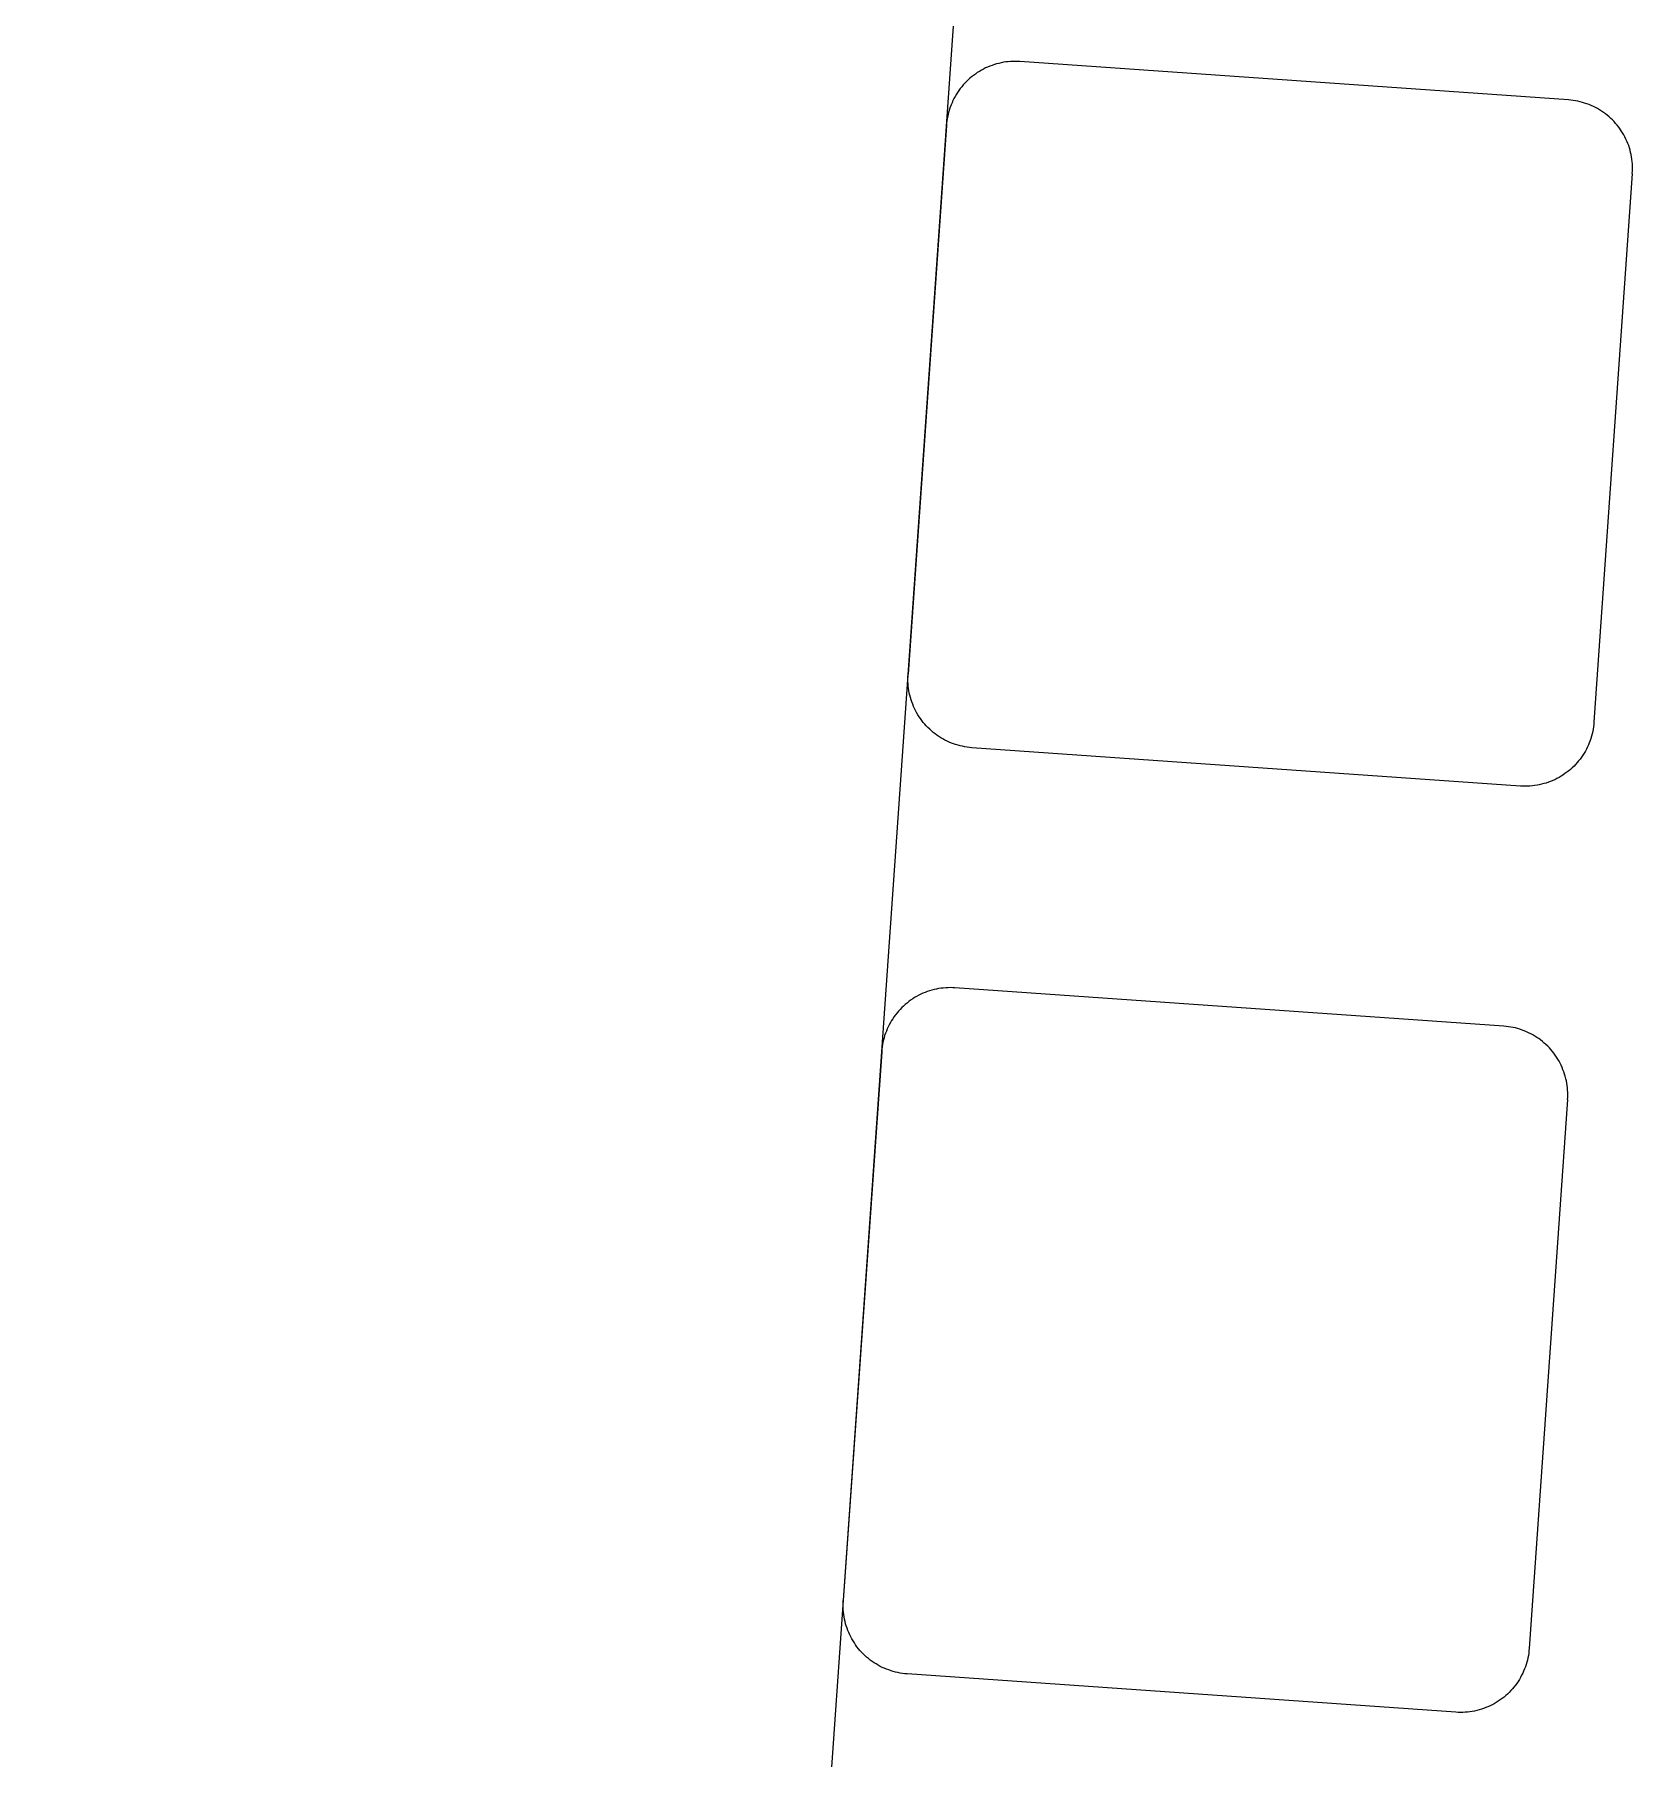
# Model space of a CAD drawing. Header units: millimetres. Extents: x -92 to 3826, y 8 to 2374.
# Drawn here: x 1374.9 to 1467.8, y 1876 to 1976.2 of the extents above; entities that cross this region are included whole.
import ezdxf

# ---------------------------------------------------------------- set-up
doc = ezdxf.new("R2010")
doc.units = ezdxf.units.MM
doc.layers.add('ZANO_R', color=7, linetype='Continuous', lineweight=0)

msp = doc.modelspace()

# ---------------------------------------------------------------- linework, layer by layer
at = {"layer": 'ZANO_R'}
for p, q in [((1429.2, 1989.21), (1374.88, 1212.47)), ((1430.33, 1974.32), (1430.21, 1974.27)), ((1430.46, 1974.38), (1430.33, 1974.32)), ((1430.59, 1974.42), (1430.46, 1974.38)), ((1430.72, 1974.47), (1430.59, 1974.42)), ((1430.85, 1974.51), (1430.72, 1974.47)), ((1430.98, 1974.54), (1430.85, 1974.51)), ((1431.11, 1974.57), (1430.98, 1974.54)), ((1431.25, 1974.6), (1431.11, 1974.57)), ((1431.38, 1974.62), (1431.25, 1974.6)), ((1431.52, 1974.63), (1431.38, 1974.62)), ((1431.66, 1974.64), (1431.52, 1974.63)), ((1431.79, 1974.65), (1431.66, 1974.64)), ((1431.93, 1974.65), (1431.79, 1974.65)), ((1432.07, 1974.65), (1431.93, 1974.65)), ((1432.2, 1974.64), (1432.07, 1974.65)), ((1464.12, 1972.41), (1432.2, 1974.64)), ((1428.91, 1973.29), (1428.82, 1973.18)), ((1429, 1973.39), (1428.91, 1973.29)), ((1429.1, 1973.49), (1429, 1973.39)), ((1429.2, 1973.58), (1429.1, 1973.49)), ((1429.3, 1973.67), (1429.2, 1973.58)), ((1429.4, 1973.76), (1429.3, 1973.67)), ((1429.51, 1973.84), (1429.4, 1973.76)), ((1429.62, 1973.92), (1429.51, 1973.84)), ((1429.73, 1974), (1429.62, 1973.92)), ((1429.85, 1974.07), (1429.73, 1974)), ((1429.97, 1974.14), (1429.85, 1974.07)), ((1430.09, 1974.21), (1429.97, 1974.14)), ((1430.21, 1974.27), (1430.09, 1974.21)), ((1428.31, 1972.38), (1428.26, 1972.25)), ((1428.37, 1972.5), (1428.31, 1972.38)), ((1428.44, 1972.62), (1428.37, 1972.5)), ((1428.51, 1972.74), (1428.44, 1972.62)), ((1428.58, 1972.85), (1428.51, 1972.74)), ((1428.66, 1972.97), (1428.58, 1972.85)), ((1428.74, 1973.08), (1428.66, 1972.97)), ((1428.82, 1973.18), (1428.74, 1973.08)), ((1464.26, 1972.4), (1464.12, 1972.41)), ((1464.4, 1972.38), (1464.26, 1972.4)), ((1464.53, 1972.36), (1464.4, 1972.38)), ((1464.66, 1972.34), (1464.53, 1972.36)), ((1464.8, 1972.31), (1464.66, 1972.34)), ((1464.93, 1972.27), (1464.8, 1972.31)), ((1427.98, 1971.34), (1427.96, 1971.2)), ((1428.01, 1971.47), (1427.98, 1971.34)), ((1428.04, 1971.61), (1428.01, 1971.47)), ((1428.07, 1971.74), (1428.04, 1971.61)), ((1428.11, 1971.87), (1428.07, 1971.74)), ((1428.16, 1972), (1428.11, 1971.87)), ((1428.2, 1972.13), (1428.16, 1972)), ((1428.26, 1972.25), (1428.2, 1972.13)), ((1465.06, 1972.23), (1464.93, 1972.27)), ((1465.19, 1972.19), (1465.06, 1972.23)), ((1465.32, 1972.14), (1465.19, 1972.19)), ((1465.44, 1972.09), (1465.32, 1972.14)), ((1465.57, 1972.03), (1465.44, 1972.09)), ((1465.69, 1971.97), (1465.57, 1972.03)), ((1465.81, 1971.91), (1465.69, 1971.97)), ((1465.93, 1971.84), (1465.81, 1971.91)), ((1466.04, 1971.76), (1465.93, 1971.84)), ((1466.16, 1971.69), (1466.04, 1971.76)), ((1466.27, 1971.6), (1466.16, 1971.69)), ((1466.37, 1971.52), (1466.27, 1971.6)), ((1466.48, 1971.43), (1466.37, 1971.52)), ((1466.58, 1971.34), (1466.48, 1971.43)), ((1466.68, 1971.25), (1466.58, 1971.34)), ((1427.93, 1970.93), (1425.7, 1939.01)), ((1427.94, 1971.07), (1427.93, 1970.93)), ((1427.96, 1971.2), (1427.94, 1971.07)), ((1466.77, 1971.15), (1466.68, 1971.25)), ((1466.86, 1971.05), (1466.77, 1971.15)), ((1466.95, 1970.94), (1466.86, 1971.05)), ((1467.04, 1970.83), (1466.95, 1970.94)), ((1467.12, 1970.72), (1467.04, 1970.83)), ((1467.19, 1970.61), (1467.12, 1970.72)), ((1467.27, 1970.49), (1467.19, 1970.61)), ((1467.33, 1970.38), (1467.27, 1970.49)), ((1467.4, 1970.26), (1467.33, 1970.38)), ((1467.46, 1970.13), (1467.4, 1970.26)), ((1467.52, 1970.01), (1467.46, 1970.13)), ((1467.57, 1969.88), (1467.52, 1970.01)), ((1467.62, 1969.76), (1467.57, 1969.88)), ((1467.66, 1969.63), (1467.62, 1969.76)), ((1467.7, 1969.49), (1467.66, 1969.63)), ((1467.73, 1969.36), (1467.7, 1969.49)), ((1467.76, 1969.23), (1467.73, 1969.36)), ((1467.79, 1969.1), (1467.76, 1969.23)), ((1467.81, 1968.96), (1467.79, 1969.1)), ((1467.82, 1968.82), (1467.81, 1968.96)), ((1467.84, 1968.69), (1467.82, 1968.82)), ((1467.83, 1968.14), (1467.84, 1968.28)), ((1467.84, 1968.55), (1467.84, 1968.69)), ((1467.84, 1968.42), (1467.84, 1968.55)), ((1467.84, 1968.28), (1467.84, 1968.42)), ((1467.83, 1968.14), (1465.6, 1936.22)), ((1426.97, 1957.39), (1426.98, 1957.39)), ((1426.71, 1953.4), (1426.69, 1953.4)), ((1425.69, 1938.87), (1425.7, 1939.01)), ((1425.69, 1938.74), (1425.69, 1938.87)), ((1425.69, 1938.6), (1425.69, 1938.74)), ((1425.7, 1938.46), (1425.69, 1938.6)), ((1425.71, 1938.33), (1425.7, 1938.46)), ((1425.73, 1938.19), (1425.71, 1938.33)), ((1425.75, 1938.06), (1425.73, 1938.19)), ((1425.77, 1937.92), (1425.75, 1938.06)), ((1425.8, 1937.79), (1425.77, 1937.92)), ((1425.84, 1937.66), (1425.8, 1937.79)), ((1425.88, 1937.53), (1425.84, 1937.66)), ((1425.92, 1937.4), (1425.88, 1937.53)), ((1425.97, 1937.27), (1425.92, 1937.4)), ((1426.02, 1937.14), (1425.97, 1937.27)), ((1426.08, 1937.02), (1426.02, 1937.14)), ((1426.14, 1936.9), (1426.08, 1937.02)), ((1426.2, 1936.78), (1426.14, 1936.9)), ((1426.27, 1936.66), (1426.2, 1936.78)), ((1426.34, 1936.54), (1426.27, 1936.66)), ((1426.42, 1936.43), (1426.34, 1936.54)), ((1426.5, 1936.32), (1426.42, 1936.43)), ((1426.58, 1936.21), (1426.5, 1936.32)), ((1426.67, 1936.11), (1426.58, 1936.21)), ((1465.6, 1936.22), (1465.59, 1936.08)), ((1426.76, 1936.01), (1426.67, 1936.11)), ((1426.86, 1935.91), (1426.76, 1936.01)), ((1426.96, 1935.81), (1426.86, 1935.91)), ((1427.06, 1935.72), (1426.96, 1935.81)), ((1427.16, 1935.63), (1427.06, 1935.72)), ((1427.27, 1935.55), (1427.16, 1935.63)), ((1427.38, 1935.47), (1427.27, 1935.55)), ((1427.49, 1935.39), (1427.38, 1935.47)), ((1427.61, 1935.32), (1427.49, 1935.39)), ((1427.72, 1935.25), (1427.61, 1935.32)), ((1427.84, 1935.18), (1427.72, 1935.25)), ((1427.97, 1935.12), (1427.84, 1935.18)), ((1465.42, 1935.28), (1465.38, 1935.15)), ((1465.46, 1935.41), (1465.42, 1935.28)), ((1465.5, 1935.55), (1465.46, 1935.41)), ((1465.53, 1935.68), (1465.5, 1935.55)), ((1465.55, 1935.81), (1465.53, 1935.68)), ((1465.57, 1935.95), (1465.55, 1935.81)), ((1465.59, 1936.08), (1465.57, 1935.95)), ((1428.09, 1935.07), (1427.97, 1935.12)), ((1428.22, 1935.01), (1428.09, 1935.07)), ((1428.35, 1934.96), (1428.22, 1935.01)), ((1428.47, 1934.92), (1428.35, 1934.96)), ((1428.61, 1934.88), (1428.47, 1934.92)), ((1428.74, 1934.85), (1428.61, 1934.88)), ((1428.87, 1934.82), (1428.74, 1934.85)), ((1429, 1934.79), (1428.87, 1934.82)), ((1429.14, 1934.77), (1429, 1934.79)), ((1429.28, 1934.75), (1429.14, 1934.77)), ((1429.41, 1934.74), (1429.28, 1934.75)), ((1461.33, 1932.51), (1429.41, 1934.74)), ((1464.88, 1934.19), (1464.8, 1934.08)), ((1464.95, 1934.3), (1464.88, 1934.19)), ((1465.03, 1934.42), (1464.95, 1934.3)), ((1465.1, 1934.53), (1465.03, 1934.42)), ((1465.16, 1934.65), (1465.1, 1934.53)), ((1465.22, 1934.78), (1465.16, 1934.65)), ((1465.28, 1934.9), (1465.22, 1934.78)), ((1465.33, 1935.03), (1465.28, 1934.9)), ((1465.38, 1935.15), (1465.33, 1935.03)), ((1463.91, 1933.23), (1463.8, 1933.15)), ((1464.02, 1933.31), (1463.91, 1933.23)), ((1464.13, 1933.39), (1464.02, 1933.31)), ((1464.24, 1933.48), (1464.13, 1933.39)), ((1464.34, 1933.57), (1464.24, 1933.48)), ((1464.44, 1933.67), (1464.34, 1933.57)), ((1464.53, 1933.76), (1464.44, 1933.67)), ((1464.62, 1933.87), (1464.53, 1933.76)), ((1464.71, 1933.97), (1464.62, 1933.87)), ((1464.8, 1934.08), (1464.71, 1933.97)), ((1461.47, 1932.5), (1461.33, 1932.51)), ((1461.61, 1932.5), (1461.47, 1932.5)), ((1461.74, 1932.5), (1461.61, 1932.5)), ((1461.88, 1932.51), (1461.74, 1932.5)), ((1462.02, 1932.52), (1461.88, 1932.51)), ((1462.15, 1932.54), (1462.02, 1932.52)), ((1462.29, 1932.56), (1462.15, 1932.54)), ((1462.42, 1932.58), (1462.29, 1932.56)), ((1462.55, 1932.61), (1462.42, 1932.58)), ((1462.69, 1932.65), (1462.55, 1932.61)), ((1462.82, 1932.68), (1462.69, 1932.65)), ((1462.95, 1932.73), (1462.82, 1932.68)), ((1463.07, 1932.78), (1462.95, 1932.73)), ((1463.2, 1932.83), (1463.07, 1932.78)), ((1463.32, 1932.88), (1463.2, 1932.83)), ((1463.45, 1932.95), (1463.32, 1932.88)), ((1463.57, 1933.01), (1463.45, 1932.95)), ((1463.69, 1933.08), (1463.57, 1933.01)), ((1463.8, 1933.15), (1463.69, 1933.08)), ((1426.08, 1920.21), (1425.97, 1920.13)), ((1426.2, 1920.27), (1426.08, 1920.21)), ((1426.32, 1920.34), (1426.2, 1920.27)), ((1426.44, 1920.4), (1426.32, 1920.34)), ((1426.57, 1920.46), (1426.44, 1920.4)), ((1426.69, 1920.51), (1426.57, 1920.46)), ((1426.82, 1920.56), (1426.69, 1920.51)), ((1426.95, 1920.6), (1426.82, 1920.56)), ((1427.08, 1920.64), (1426.95, 1920.6)), ((1427.21, 1920.67), (1427.08, 1920.64)), ((1427.35, 1920.7), (1427.21, 1920.67)), ((1427.48, 1920.73), (1427.35, 1920.7)), ((1427.62, 1920.75), (1427.48, 1920.73)), ((1427.75, 1920.76), (1427.62, 1920.75)), ((1427.89, 1920.78), (1427.75, 1920.76)), ((1428.03, 1920.78), (1427.89, 1920.78)), ((1428.16, 1920.79), (1428.03, 1920.78)), ((1428.3, 1920.78), (1428.16, 1920.79)), ((1428.43, 1920.78), (1428.3, 1920.78)), ((1460.36, 1918.54), (1428.43, 1920.78)), ((1424.97, 1919.21), (1424.89, 1919.1)), ((1425.06, 1919.31), (1424.97, 1919.21)), ((1425.14, 1919.42), (1425.06, 1919.31)), ((1425.24, 1919.52), (1425.14, 1919.42)), ((1425.33, 1919.62), (1425.24, 1919.52)), ((1425.43, 1919.71), (1425.33, 1919.62)), ((1425.53, 1919.8), (1425.43, 1919.71)), ((1425.64, 1919.89), (1425.53, 1919.8)), ((1425.74, 1919.98), (1425.64, 1919.89)), ((1425.85, 1920.06), (1425.74, 1919.98)), ((1425.97, 1920.13), (1425.85, 1920.06)), ((1424.44, 1918.26), (1424.39, 1918.13)), ((1424.49, 1918.38), (1424.44, 1918.26)), ((1424.55, 1918.51), (1424.49, 1918.38)), ((1424.61, 1918.63), (1424.55, 1918.51)), ((1424.67, 1918.75), (1424.61, 1918.63)), ((1424.74, 1918.87), (1424.67, 1918.75)), ((1424.81, 1918.98), (1424.74, 1918.87)), ((1424.89, 1919.1), (1424.81, 1918.98)), ((1460.49, 1918.53), (1460.36, 1918.54)), ((1460.63, 1918.51), (1460.49, 1918.53)), ((1460.76, 1918.49), (1460.63, 1918.51)), ((1460.9, 1918.47), (1460.76, 1918.49)), ((1461.03, 1918.44), (1460.9, 1918.47)), ((1461.16, 1918.4), (1461.03, 1918.44)), ((1461.29, 1918.36), (1461.16, 1918.4)), ((1461.42, 1918.32), (1461.29, 1918.36)), ((1461.55, 1918.27), (1461.42, 1918.32)), ((1461.68, 1918.22), (1461.55, 1918.27)), ((1461.8, 1918.16), (1461.68, 1918.22)), ((1461.92, 1918.1), (1461.8, 1918.16)), ((1424.18, 1917.2), (1424.17, 1917.06)), ((1424.19, 1917.34), (1424.18, 1917.2)), ((1424.21, 1917.47), (1424.19, 1917.34)), ((1424.24, 1917.6), (1424.21, 1917.47)), ((1424.27, 1917.74), (1424.24, 1917.6)), ((1424.31, 1917.87), (1424.27, 1917.74)), ((1424.34, 1918), (1424.31, 1917.87)), ((1424.39, 1918.13), (1424.34, 1918)), ((1462.04, 1918.04), (1461.92, 1918.1)), ((1462.16, 1917.97), (1462.04, 1918.04)), ((1462.28, 1917.89), (1462.16, 1917.97)), ((1462.39, 1917.82), (1462.28, 1917.89)), ((1462.5, 1917.74), (1462.39, 1917.82)), ((1462.61, 1917.65), (1462.5, 1917.74)), ((1462.71, 1917.56), (1462.61, 1917.65)), ((1462.81, 1917.47), (1462.71, 1917.56)), ((1462.91, 1917.38), (1462.81, 1917.47)), ((1463.01, 1917.28), (1462.91, 1917.38)), ((1463.1, 1917.18), (1463.01, 1917.28)), ((1463.18, 1917.07), (1463.1, 1917.18)), ((1424.17, 1917.06), (1421.93, 1885.14)), ((1463.27, 1916.97), (1463.18, 1917.07)), ((1463.35, 1916.85), (1463.27, 1916.97)), ((1463.43, 1916.74), (1463.35, 1916.85)), ((1463.5, 1916.63), (1463.43, 1916.74)), ((1463.57, 1916.51), (1463.5, 1916.63)), ((1463.63, 1916.39), (1463.57, 1916.51)), ((1463.69, 1916.27), (1463.63, 1916.39)), ((1463.75, 1916.14), (1463.69, 1916.27)), ((1463.8, 1916.01), (1463.75, 1916.14)), ((1463.85, 1915.89), (1463.8, 1916.01)), ((1463.89, 1915.76), (1463.85, 1915.89)), ((1463.93, 1915.63), (1463.89, 1915.76)), ((1463.97, 1915.49), (1463.93, 1915.63)), ((1464, 1915.36), (1463.97, 1915.49)), ((1464.02, 1915.23), (1464, 1915.36)), ((1464.04, 1915.09), (1464.02, 1915.23)), ((1464.07, 1914.27), (1461.84, 1882.35)), ((1464.06, 1914.96), (1464.04, 1915.09)), ((1464.07, 1914.82), (1464.06, 1914.96)), ((1464.08, 1914.68), (1464.07, 1914.82)), ((1464.07, 1914.27), (1464.08, 1914.41)), ((1464.08, 1914.55), (1464.08, 1914.68)), ((1464.08, 1914.41), (1464.08, 1914.55)), ((1423.21, 1903.52), (1423.22, 1903.52)), ((1422.94, 1899.53), (1422.93, 1899.53)), ((1421.93, 1885.01), (1421.93, 1885.14)), ((1421.92, 1884.87), (1421.93, 1885.01)), ((1421.93, 1884.73), (1421.92, 1884.87)), ((1421.93, 1884.6), (1421.93, 1884.73)), ((1421.94, 1884.46), (1421.93, 1884.6)), ((1421.96, 1884.32), (1421.94, 1884.46)), ((1421.98, 1884.19), (1421.96, 1884.32)), ((1422.01, 1884.06), (1421.98, 1884.19)), ((1422.04, 1883.92), (1422.01, 1884.06)), ((1422.07, 1883.79), (1422.04, 1883.92)), ((1422.11, 1883.66), (1422.07, 1883.79)), ((1422.15, 1883.53), (1422.11, 1883.66)), ((1422.2, 1883.4), (1422.15, 1883.53)), ((1422.25, 1883.28), (1422.2, 1883.4)), ((1422.31, 1883.15), (1422.25, 1883.28)), ((1422.37, 1883.03), (1422.31, 1883.15)), ((1422.43, 1882.91), (1422.37, 1883.03)), ((1422.5, 1882.79), (1422.43, 1882.91)), ((1422.58, 1882.67), (1422.5, 1882.79)), ((1422.65, 1882.56), (1422.58, 1882.67)), ((1422.73, 1882.45), (1422.65, 1882.56)), ((1422.82, 1882.34), (1422.73, 1882.45)), ((1422.9, 1882.24), (1422.82, 1882.34)), ((1423, 1882.14), (1422.9, 1882.24)), ((1423.09, 1882.04), (1423, 1882.14)), ((1423.19, 1881.94), (1423.09, 1882.04)), ((1461.81, 1882.08), (1461.79, 1881.95)), ((1461.82, 1882.22), (1461.81, 1882.08)), ((1461.84, 1882.35), (1461.82, 1882.22)), ((1423.29, 1881.85), (1423.19, 1881.94)), ((1423.39, 1881.76), (1423.29, 1881.85)), ((1423.5, 1881.68), (1423.39, 1881.76)), ((1423.61, 1881.6), (1423.5, 1881.68)), ((1423.72, 1881.52), (1423.61, 1881.6)), ((1423.84, 1881.45), (1423.72, 1881.52)), ((1423.96, 1881.38), (1423.84, 1881.45)), ((1424.08, 1881.31), (1423.96, 1881.38)), ((1424.2, 1881.25), (1424.08, 1881.31)), ((1424.32, 1881.2), (1424.2, 1881.25)), ((1424.45, 1881.14), (1424.32, 1881.2)), ((1424.58, 1881.1), (1424.45, 1881.14)), ((1424.71, 1881.05), (1424.58, 1881.1)), ((1424.84, 1881.01), (1424.71, 1881.05)), ((1461.56, 1881.16), (1461.51, 1881.03)), ((1461.61, 1881.29), (1461.56, 1881.16)), ((1461.66, 1881.42), (1461.61, 1881.29)), ((1461.7, 1881.55), (1461.66, 1881.42)), ((1461.73, 1881.68), (1461.7, 1881.55)), ((1461.76, 1881.81), (1461.73, 1881.68)), ((1461.79, 1881.95), (1461.76, 1881.81)), ((1424.97, 1880.98), (1424.84, 1881.01)), ((1425.1, 1880.95), (1424.97, 1880.98)), ((1425.24, 1880.92), (1425.1, 1880.95)), ((1425.37, 1880.9), (1425.24, 1880.92)), ((1425.51, 1880.88), (1425.37, 1880.9)), ((1425.64, 1880.87), (1425.51, 1880.88)), ((1457.57, 1878.64), (1425.64, 1880.87)), ((1460.94, 1880.1), (1460.86, 1880)), ((1461.03, 1880.21), (1460.94, 1880.1)), ((1461.11, 1880.32), (1461.03, 1880.21)), ((1461.19, 1880.43), (1461.11, 1880.32)), ((1461.26, 1880.55), (1461.19, 1880.43)), ((1461.33, 1880.67), (1461.26, 1880.55)), ((1461.39, 1880.79), (1461.33, 1880.67)), ((1461.46, 1880.91), (1461.39, 1880.79)), ((1461.51, 1881.03), (1461.46, 1880.91)), ((1459.68, 1879.08), (1459.56, 1879.02)), ((1459.8, 1879.14), (1459.68, 1879.08)), ((1459.92, 1879.21), (1459.8, 1879.14)), ((1460.03, 1879.28), (1459.92, 1879.21)), ((1460.15, 1879.36), (1460.03, 1879.28)), ((1460.26, 1879.44), (1460.15, 1879.36)), ((1460.37, 1879.52), (1460.26, 1879.44)), ((1460.47, 1879.61), (1460.37, 1879.52)), ((1460.57, 1879.7), (1460.47, 1879.61)), ((1460.67, 1879.8), (1460.57, 1879.7)), ((1460.76, 1879.9), (1460.67, 1879.8)), ((1460.86, 1880), (1460.76, 1879.9)), ((1457.7, 1878.63), (1457.57, 1878.64)), ((1457.84, 1878.63), (1457.7, 1878.63)), ((1457.98, 1878.63), (1457.84, 1878.63)), ((1458.11, 1878.64), (1457.98, 1878.63)), ((1458.25, 1878.65), (1458.11, 1878.64)), ((1458.38, 1878.67), (1458.25, 1878.65)), ((1458.52, 1878.69), (1458.38, 1878.67)), ((1458.65, 1878.71), (1458.52, 1878.69)), ((1458.79, 1878.74), (1458.65, 1878.71)), ((1458.92, 1878.78), (1458.79, 1878.74)), ((1459.05, 1878.82), (1458.92, 1878.78)), ((1459.18, 1878.86), (1459.05, 1878.82)), ((1459.31, 1878.91), (1459.18, 1878.86)), ((1459.43, 1878.96), (1459.31, 1878.91)), ((1459.56, 1879.02), (1459.43, 1878.96))]:
    msp.add_line(p, q, dxfattribs=at)

doc.saveas('drawing.dxf')
